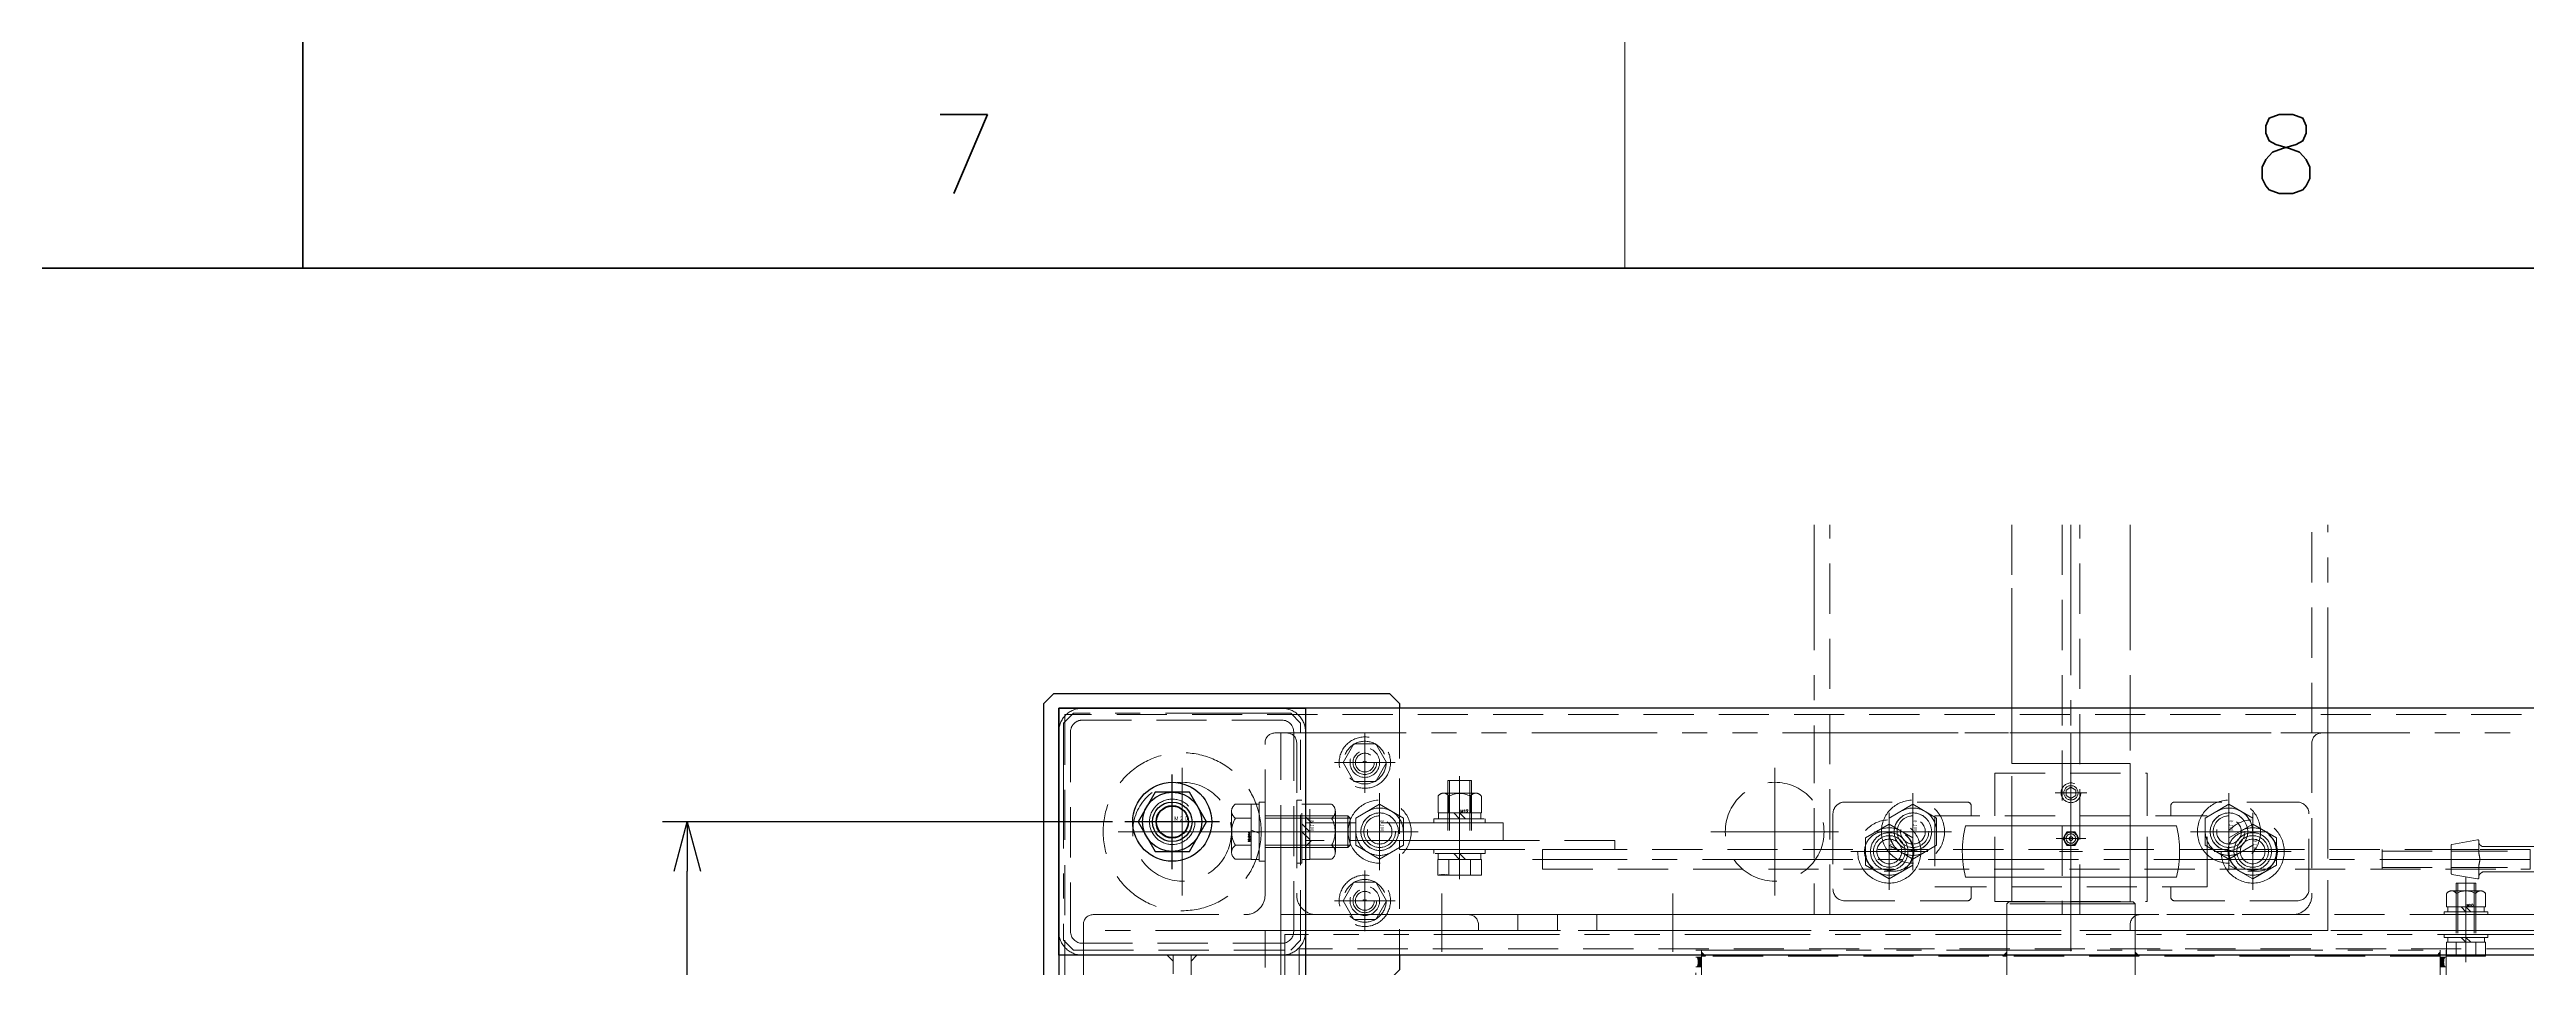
# Model space of a CAD drawing. Header units: millimetres. Extents: x -8731 to 85711, y -14522 to 31379.
# Drawn here: x 54543 to 55797, y 5728 to 6193 of the extents above; entities that cross this region are included whole.
import ezdxf
from ezdxf import colors
from ezdxf.entities.mleader import LeaderData, LeaderLine
from ezdxf.enums import TextEntityAlignment as Align
from ezdxf.math import Vec2, Vec3
from ezdxf.xclip import XClip

# ---------------------------------------------------------------- set-up
doc = ezdxf.new("R2010")
doc.units = ezdxf.units.MM
doc.header["$LTSCALE"] = 4
doc.header["$XCLIPFRAME"] = 0
doc.header["$PDMODE"] = 99
doc.header["$PDSIZE"] = 1
for name, pattern in [('CENTER2', [28.575, 19.05, -3.175, 3.175, -3.175]), ('HIDDEN', [9.525, 6.35, -3.175]), ('PHANTOM2', [31.75, 15.875, -3.175, 3.175, -3.175, 3.175, -3.175])]:
    doc.linetypes.add(name, pattern=pattern)
for name, color, linetype, lineweight in [('04_HIDDEN', 2, 'HIDDEN', 13), ('05_CENTER', 4, 'CENTER2', 13), ('06_PHANTOM', 2, 'PHANTOM2', 13), ('08_DIM', 3, 'Continuous', 13), ('90_FRAME', 5, 'Continuous', 35)]:
    doc.layers.add(name, color=color, linetype=linetype, lineweight=lineweight)
doc.layers.add('10_DRAFT', color=8, linetype='Continuous', lineweight=0, plot=False)
doc.styles.add('KANJI0', font='txt.shx', dxfattribs={"width": 0.9, "height": 30, "bigfont": 'bigfont'})
doc.styles.add('KSS_TXT', font='txt.shx', dxfattribs={"bigfont": 'extfont2.shx'})
doc.styles.add('KSS_TXT_L', font='txt.shx', dxfattribs={"height": 9, "bigfont": 'extfont2.shx'})
doc.styles.get("Standard").update_dxf_attribs({"font": 'txt.shx', "bigfont": 'extfont2.shx'})
doc.dimstyles.new('KSS_DIM', dxfattribs={"dimscale": 3, "dimtxt": 3, "dimasz": 2.5, "dimexe": 1.25, "dimexo": 0.625, "dimtad": 1, "dimdsep": 46, "dimtxsty": 'KSS_TXT', "dimblk": 'OPEN30', "dimcen": 0, "dimazin": 2, "dimtfac": 0.75, "dimtmove": 0, "dimatfit": 3, "dimldrblk": 'OPEN30', "dimfxl": 1, "dimtolj": 1, "dimarcsym": 0})

# ---------------------------------------------------------------- blocks, each defined once
blk = doc.blocks.new('A$C53D772FE_1_1_1')
at = {"color": 0}
for p, q in [((1030, 1000), (0, 1000)), ((0, 1000), (0, -1000)), ((1030, 998), (2, 998)), ((2, 998), (2, -998))]:
    blk.add_line(p, q, dxfattribs=at)
at = {"layer": '05_CENTER'}
blk.add_line((600, 1007.7), (600, 990.4), dxfattribs=at)
blk = doc.blocks.new('A$C7E374867_2_1')
at = {"color": 0, "linetype": 'CENTER2'}
blk.add_line((0, -29), (0, 14), dxfattribs=at)
at = {"color": 0}
for p, q in [((-11, 1.5), (11, 1.5)), ((-11, 1.5), (-11, 0)), ((-11, 0), (11, 0)), ((-9.8, 11), (9.8, 11)), ((-9.8, 4), (-9.8, 11)), ((9.8, 4), (-9.8, 4)), ((-9.3, 4), (-9.3, 1.5)), ((-4.9, 4), (-4.9, 11)), ((0, 1.5), (-2.5, 4)), ((0, 4), (2.5, 1.5)), ((4.9, 4), (4.9, 11)), ((9.2, 1.5), (9.2, 4)), ((9.8, 4), (9.8, 11)), ((11, 0), (11, 1.5))]:
    blk.add_line(p, q, dxfattribs=at)
at = {"color": 0, "linetype": 'HIDDEN'}
for p, q in [((-5, -26), (-5, 0)), ((-4.2, -26), (-4.2, 0)), ((4.2, -26), (4.2, 0)), ((5, -26), (5, 0)), ((-5, -26), (5, -26))]:
    blk.add_line(p, q, dxfattribs=at)
at = {"layer": '10_DRAFT', "style": 'KSS_TXT_L'}
blk.add_text('BT-M10x30L,SW,PW', height=0.3, dxfattribs=at).set_placement((5.1, 10.7))
blk = doc.blocks.new('M10Nza_1_1_1')
at = {"color": 0}
for p, q in [((-9.8, 4), (-9.8, 10.7)), ((-9.8, 4), (9.8, 4)), ((-9.2, 1.5), (-9.2, 4)), ((-7.3, 12), (7.4, 12)), ((-4.9, 4), (-4.9, 10.7)), ((0, 1.5), (-2.5, 4)), ((0, 4), (2.5, 1.5)), ((4.9, 10.7), (4.9, 4)), ((9.2, 4), (9.2, 1.5)), ((9.8, 10.7), (9.8, 4))]:
    blk.add_line(p, q, dxfattribs=at)
at = {"color": 0, "linetype": 'CENTER2'}
blk.add_line((0, 12), (0, 0), dxfattribs=at)
at = {"color": 0}
blk.add_lwpolyline([(-11, 1.5), (11, 1.5), (11, 0), (-11, 0)], close=True, dxfattribs=at)
for centre, radius, start, end in [((-7.3, 9.1), 2.94, 33.626, 146.374), ((0, 2.2), 9.8, 60, 120), ((7.4, 9.1), 2.94, 33.626, 146.374)]:
    blk.add_arc(centre, radius, start, end, dxfattribs=at)
at = {"layer": '10_DRAFT', "style": 'KSS_TXT'}
blk.add_text('M10', height=1.25, dxfattribs=at).set_placement((0.3, 4.1))
blk = doc.blocks.new('A$C020300C3_1')
at = {"rotation": 180}
blk.add_blockref('A$C7E374867_2_1', (-650, 998), dxfattribs=at)
blk.add_blockref('A$C53D772FE_1_1_1', (-1250, 0))
at = {"layer": '04_HIDDEN'}
blk.add_blockref('M10Nza_1_1_1', (-650, 1008), dxfattribs=at)
blk = doc.blocks.new('_Open30')
at = {"color": 0, "linetype": 'ByBlock', "lineweight": -2}
for p, q in [((-1, 0.268), (0, 0)), ((0, 0), (-1, -0.268)), ((0, 0), (-1, 0))]:
    blk.add_line(p, q, dxfattribs=at)
blk = doc.blocks.new('*D1108')
at = {"layer": '08_DIM', "color": 0, "lineweight": -2, "transparency": 16777216}
for p, q in [((55081.3, 5802.2), (54853.5, 5802.2)), ((54866, 3717.2), (54866, 5777.2)), ((55081.3, 3692.2), (54853.5, 3692.2))]:
    blk.add_line(p, q, dxfattribs=at)
at = {"layer": 'Defpoints', "color": 0, "transparency": 16777216}
for p in [(54866, 5802.2), (55087.6, 5802.2), (55087.6, 3692.2)]:
    blk.add_point(p, dxfattribs=at)
at = {"layer": '08_DIM', "color": 0, "lineweight": -2, "transparency": 16777216, "xscale": 25, "yscale": 25, "zscale": 25}
for p, rotation in [((54866, 5802.2), 90), ((54866, 3692.2), 270)]:
    blk.add_blockref('_Open30', p, dxfattribs=dict(at, rotation=rotation))
at = {"layer": '08_DIM', "color": 0, "transparency": 16777216, "insert": (54844.8, 4747.2), "char_height": 30, "attachment_point": 5, "rotation": 90, "style": 'KSS_TXT'}
blk.add_mtext('\\A1;2110', dxfattribs=at)
blk = doc.blocks.new('20b_1_1_1')
at = {"color": 0}
for p, q in [((-8.7, 15), (-17.3, 0)), ((8.7, 15), (-8.7, 15)), ((17.3, 0), (8.7, 15)), ((-17.3, 0), (-8.7, -15)), ((8.7, -15), (17.3, 0)), ((-8.7, -15), (8.7, -15))]:
    blk.add_line(p, q, dxfattribs=at)
at = {"color": 0, "linetype": 'CENTER2'}
for p, q in [((0, -24), (0, 24)), ((24, 0), (-24, 0))]:
    blk.add_line(p, q, dxfattribs=at)
at = {"color": 0}
for radius in [20, 15, 10, 8.2]:
    blk.add_circle((0, 0), radius, dxfattribs=at)
at = {"layer": '10_DRAFT', "style": 'KANJI0', "width": 0.82}
blk.add_text('Ｍ２０', height=2.14, dxfattribs=at).set_placement((0.9, 0.3))
blk = doc.blocks.new('A$C15646C67_1_1_1')
at = {"color": 0}
for p, q in [((-11, 13), (11, 13)), ((-11, 5), (-11, 13)), ((-5.5, 5), (-5.5, 13)), ((5.5, 5), (5.5, 13)), ((11, 5), (11, 13)), ((-13, 2), (13, 2)), ((-13, 2), (-13, 0)), ((-13, 0), (13, 0)), ((-11, 5), (11, 5)), ((-10.8, 5), (-10.8, 2)), ((0, 2), (-3, 5)), ((0, 5), (3, 2)), ((10.8, 2), (10.8, 5)), ((13, 0), (13, 2))]:
    blk.add_line(p, q, dxfattribs=at)
at = {"color": 0, "linetype": 'CENTER2'}
blk.add_line((0, -37.1), (0, 15.1), dxfattribs=at)
at = {"color": 0, "linetype": 'HIDDEN'}
for p, q in [((-6, -35), (-6, 0)), ((-5.1, -35), (-5.1, 0)), ((5.1, -35), (5.1, 0)), ((6, -35), (6, 0)), ((-6, -35), (6, -35))]:
    blk.add_line(p, q, dxfattribs=at)
at = {"layer": '10_DRAFT', "style": 'KSS_TXT_L'}
blk.add_text('BT-M12x40L,SW,PW', height=0.3, dxfattribs=at).set_placement((6.3, 12.7))
blk = doc.blocks.new('M12Nza_2_1')
at = {"color": 0}
for p, q in [((-10.9, 5), (-10.9, 13.5)), ((-8.2, 15), (8.2, 15)), ((-5.5, 5), (-5.5, 13.5)), ((5.5, 5), (5.5, 13.5)), ((11, 13.5), (11, 5)), ((11, 5), (-10.9, 5)), ((-10.7, 2), (-10.7, 5)), ((0, 2), (-3, 5)), ((0, 5), (3, 2)), ((10.7, 5), (10.7, 2))]:
    blk.add_line(p, q, dxfattribs=at)
at = {"color": 0, "linetype": 'CENTER2'}
blk.add_line((0, 0), (0, 15), dxfattribs=at)
at = {"color": 0}
blk.add_lwpolyline([(-13, 2), (13, 2), (13, 0), (-13, 0)], close=True, dxfattribs=at)
for centre, radius, start, end in [((-8.2, 11.7), 3.29, 33.626, 146.374), ((0, 4), 10.9, 60, 120), ((8.2, 11.7), 3.29, 33.626, 146.374)]:
    blk.add_arc(centre, radius, start, end, dxfattribs=at)
at = {"layer": '10_DRAFT', "style": 'KSS_TXT'}
blk.add_text('M12', height=1.5, dxfattribs=at).set_placement((0.3, 5.1))
blk = doc.blocks.new('A$C5BCC0C8C_1')
at = {"layer": '04_HIDDEN'}
for name, p, rotation in [('A$C15646C67_1_1_1', (0, 0), 270), ('M12Nza_2_1', (-13.5, 0), 90)]:
    blk.add_blockref(name, p, dxfattribs=dict(at, rotation=rotation))
blk = doc.blocks.new('A$C285C78E6_1_1_1')
at = {"color": 0, "linetype": 'CENTER2'}
for p, q in [((0, -15.3), (0, 15.3)), ((-15.3, 0), (15.3, 0))]:
    blk.add_line(p, q, dxfattribs=at)
at = {"color": 0}
for p, q in [((-11, 0), (-5.5, 9.5)), ((-5.5, -9.5), (-11, 0)), ((-5.5, 9.5), (5.5, 9.5)), ((5.5, 9.5), (11, 0)), ((11, 0), (5.5, -9.5)), ((5.5, -9.5), (-5.5, -9.5))]:
    blk.add_line(p, q, dxfattribs=at)
for radius in [13, 10.8]:
    blk.add_circle((0, 0), radius, dxfattribs=at)
at = {"layer": '10_DRAFT', "style": 'KSS_TXT_L'}
blk.add_text('BT-M12', height=0.3, dxfattribs=at).set_placement((-0.7, -0.5))
blk = doc.blocks.new('A$C67C4F6EB_1')
at = {"color": 0}
for p, q in [((-62.5, 50.5), (-62.5, -50.5)), ((-56.5, 50.5), (-56.5, -50.5)), ((50.5, 62.5), (-50.5, 62.5)), ((50.5, 56.5), (-50.5, 56.5)), ((56.5, -50.5), (56.5, 50.5)), ((62.5, -50.5), (62.5, 50.5)), ((-50.5, -56.5), (50.5, -56.5)), ((-50.5, -62.5), (50.5, -62.5))]:
    blk.add_line(p, q, dxfattribs=at)
for centre, radius, start, end in [((-50.5, 50.5), 12, 90, 180), ((-50.5, 50.5), 6, 90, 180), ((50.5, 50.5), 12, 0, 90), ((50.5, 50.5), 6, 0, 90), ((-50.5, -50.5), 12, 180, 270), ((-50.5, -50.5), 6, 180, 270), ((50.5, -50.5), 12, 270, 0), ((50.5, -50.5), 6, 270, 0)]:
    blk.add_arc(centre, radius, start, end, dxfattribs=at)
at = {"layer": '10_DRAFT'}
for p, q in [((5.7, 0), (-5.7, 0)), ((0, -5.7), (0, 5.7))]:
    blk.add_line(p, q, dxfattribs=at)
blk = doc.blocks.new('A$C4D2C4621_1')
at = {"color": 0}
for points in [[(-4.5, 110), (-4.5, 162.5), (4.5, 162.5), (4.5, 110)], [(110, 4.5), (162.5, 4.5), (162.5, -4.5), (110, -4.5)]]:
    blk.add_lwpolyline(points, dxfattribs=at)
blk.add_lwpolyline([(-65, 110), (70, 110), (110, 70), (110, -65), (105, -70), (-65, -70), (-70, -65), (-70, 105)], close=True, dxfattribs=at)
at = {"color": 3}
for points in [[(-4.5, 62.5), (-4.5, 65.5), (-4.5, 65.5), (-7.5, 62.5)], [(4.5, 62.5), (4.5, 65.5), (4.5, 65.5), (7.5, 62.5)], [(62.5, 4.5), (65.5, 4.5), (65.5, 4.5), (62.5, 7.5)], [(62.5, -4.5), (65.5, -4.5), (65.5, -4.5), (62.5, -7.5)]]:
    blk.add_lwpolyline(points, close=True, dxfattribs=at)
at = {"color": 0}
for centre in [(-35, 92.5), (35, 92.5), (92.5, 35), (92.5, -35)]:
    blk.add_circle(centre, 7.5, dxfattribs=at)
at = {"layer": '04_HIDDEN'}
for points in [[(-4.5, 62.5), (-4.5, 110)], [(4.5, 110), (4.5, 62.5), (-4.5, 62.5)], [(62.5, 4.5), (110, 4.5)], [(110, -4.5), (62.5, -4.5), (62.5, 4.5)]]:
    blk.add_lwpolyline(points, dxfattribs=at)
blk.add_circle((0, 0), 40, dxfattribs=at)
at = {"layer": '05_CENTER'}
for p, q in [((12.2, 140.5), (-12.3, 140.5)), ((-35, 104.8), (-35, 80.2)), ((35, 104.8), (35, 80.2)), ((-22.7, 92.5), (-47.3, 92.5)), ((47.3, 92.5), (22.7, 92.5)), ((92.5, 22.7), (92.5, 47.3)), ((104.8, 35), (80.2, 35)), ((140.5, -12.2), (140.5, 12.3)), ((92.5, -47.3), (92.5, -22.7)), ((104.8, -35), (80.2, -35))]:
    blk.add_line(p, q, dxfattribs=at)
at = {"layer": '04_HIDDEN'}
blk.add_blockref('A$C67C4F6EB_1', (0, 0), dxfattribs=at)
blk = doc.blocks.new('M12Tz_1_1_1')
at = {"color": 0}
for radius in [6, 4.75]:
    blk.add_circle((0, 0), radius, dxfattribs=at)
at = {"layer": '05_CENTER'}
for p, q in [((10.3, 0), (-10.3, 0)), ((0, -10.3), (0, 10.3))]:
    blk.add_line(p, q, dxfattribs=at)
blk = doc.blocks.new('M20Tz_1_1_1')
at = {"color": 0}
for radius in [10, 8]:
    blk.add_circle((0, 0), radius, dxfattribs=at)
at = {"layer": '05_CENTER'}
for p, q in [((0, -16.7), (0, 16.7)), ((16.7, 0), (-16.7, 0))]:
    blk.add_line(p, q, dxfattribs=at)
blk = doc.blocks.new('A$C5A047AA4_1')
at = {"color": 0}
for p, q in [((-65, 2170), (-60, 2175)), ((-65, 2000), (-65, 2170)), ((-60, 2175), (110, 2175)), ((110, 2175), (115, 2170)), ((115, 2170), (115, 2167.5)), ((115, 2042.5), (115, 2035))]:
    blk.add_line(p, q, dxfattribs=at)
for points in [[(-57.5, -57.5), (2667.5, -57.5), (2667.5, 2167.5), (-57.5, 2167.5)], [(-57.5, 2167.5), (67.5, 2167.5), (67.5, 2042.5), (-57.5, 2042.5)]]:
    blk.add_lwpolyline(points, close=True, dxfattribs=at)
blk.add_lwpolyline([(808.2, 2042.5), (67.5, 2042.5), (67.5, 67.5), (808.2, 67.5)], dxfattribs=at)
at = {"layer": '04_HIDDEN'}
blk.add_line((115, 2167.5), (115, 2042.5), dxfattribs=at)
blk.add_lwpolyline([(-54.3, -54.3), (2664.3, -54.3), (2664.3, 2164.3), (-54.3, 2164.3)], close=True, dxfattribs=at)
blk.add_lwpolyline([(805, 2045.7), (64.3, 2045.7), (64.3, 64.3), (805, 64.3)], dxfattribs=at)
for centre in [(5, 2105), (305, 2105)]:
    blk.add_circle(centre, 25, dxfattribs=at)
at = {"layer": '05_CENTER'}
for p, q in [((5, 2137.3), (5, 2072.7)), ((305, 2072.7), (305, 2137.3)), ((37.3, 2105), (-27.3, 2105)), ((337.3, 2105), (272.7, 2105))]:
    blk.add_line(p, q, dxfattribs=at)
blk.add_blockref('M20Tz_1_1_1', (0, 2110))
at = {"layer": '04_HIDDEN'}
for p in [(97.5, 2140), (97.5, 2070)]:
    blk.add_blockref('M12Tz_1_1_1', p, dxfattribs=at)
blk = doc.blocks.new('A$C448B04A9_1_1_1')
at = {"color": 0}
for p, q in [((3, 100), (0, 100)), ((0, 0), (0, 100)), ((8, 18), (8, 95)), ((0, 0), (100, 0)), ((95, 8), (18, 8)), ((100, 3), (100, 0))]:
    blk.add_line(p, q, dxfattribs=at)
for centre, radius, start, end in [((3, 95), 5, 0, 90), ((18, 18), 10, 180, 270), ((95, 3), 5, 0, 90)]:
    blk.add_arc(centre, radius, start, end, dxfattribs=at)
blk = doc.blocks.new('A$C05F74AA8')
at = {"color": 0}
for points in [[(65, 2155), (65, 2160), (60, 2165), (-50, 2165), (-55, 2160), (-55, 2050), (-50, 2045)], [(-50, 2045), (-45, 2045)], [(55, 2048), (55, 2055), (-45, 2055), (-45, 55), (55, 55), (55, 62)], [(55, 62), (55, 2048)]]:
    blk.add_lwpolyline(points, dxfattribs=at)
blk.add_lwpolyline([(55, 2155), (2555, 2155), (2555, 2055), (55, 2055)], close=True, dxfattribs=at)
blk.add_circle((0, 2110), 11.5, dxfattribs=at)
at = {"layer": '04_HIDDEN'}
for p, q in [((55, 2063), (2555, 2063)), ((47, 55), (47, 2055))]:
    blk.add_line(p, q, dxfattribs=at)
blk.add_lwpolyline([(-45, 2045), (60, 2045), (65, 2050), (65, 2155)], dxfattribs=at)
at = {"layer": '05_CENTER'}
for p, q in [((0, 2128.9), (0, 2091.1)), ((18.9, 2110), (-18.9, 2110)), ((655, 2046.1), (655, 2072.1))]:
    blk.add_line(p, q, dxfattribs=at)
at = {"layer": '10_DRAFT'}
for p, q in [((105, 2121.3), (105, 2088.7)), ((375, 2121.3), (375, 2088.7)), ((535, 2121.3), (535, 2088.7)), ((121.3, 2105), (88.7, 2105)), ((391.3, 2105), (358.7, 2105)), ((551.3, 2105), (518.7, 2105))]:
    blk.add_line(p, q, dxfattribs=at)
for centre in [(105, 2105), (375, 2105), (535, 2105)]:
    blk.add_circle(centre, 9.5, dxfattribs=at)
at = {"color": 0, "xscale": -1}
blk.add_blockref('A$C448B04A9_1_1_1', (55, 2055), dxfattribs=at)
blk = doc.blocks.new('16b_1_1_1')
at = {"color": 0, "linetype": 'CENTER2'}
for p, q in [((0, 19.5), (0, -19.5)), ((-19.5, 0), (19.5, 0))]:
    blk.add_line(p, q, dxfattribs=at)
at = {"color": 0}
for p, q in [((-6.9, 12), (-13.9, 0)), ((-13.9, 0), (-6.9, -12)), ((6.9, 12), (-6.9, 12)), ((13.9, 0), (6.9, 12)), ((6.9, -12), (13.9, 0)), ((-6.9, -12), (6.9, -12))]:
    blk.add_line(p, q, dxfattribs=at)
for radius in [16, 12, 8, 6.25]:
    blk.add_circle((0, 0), radius, dxfattribs=at)
at = {"layer": '10_DRAFT', "style": 'KANJI0', "width": 0.82}
blk.add_text('Ｍ１６', height=1.71, dxfattribs=at).set_placement((0.4, 0.2))
blk = doc.blocks.new('A$C46B767A8_1_1_1')
at = {"color": 0}
for p, q in [((-13.9, 15.1), (-13.9, 7)), ((-10.4, 17), (10.4, 17)), ((-6.9, 7), (-6.9, 15.1)), ((6.9, 15.1), (6.9, 7)), ((13.9, 7), (13.9, 15.1)), ((-15, 0), (-15, 3)), ((-15, 3), (15, 3)), ((-15, 0), (15, 0)), ((-14, 3), (-14, 7)), ((-14, 7), (14, 7)), ((-8, 0), (-8, -41.9)), ((-6.9, 0), (-6.9, -43)), ((0.7, 3), (-0.7, 7)), ((6.9, 0), (6.9, -43)), ((8, 0), (8, -41.9)), ((14, 7), (14, 3)), ((15, 3), (15, 0)), ((8, -41.9), (-8, -41.9)), ((-8, -41.9), (-6.9, -43)), ((6.9, -43), (-6.9, -43)), ((8, -41.9), (6.9, -43))]:
    blk.add_line(p, q, dxfattribs=at)
at = {"color": 0, "linetype": 'CENTER2'}
blk.add_line((0, 20.9), (0, -46), dxfattribs=at)
at = {"color": 0}
for centre, radius, start, end in [((-10.4, 12.8), 4.16, 33.626, 146.374), ((0, 3.1), 13.8, 60, 120), ((10.4, 12.8), 4.16, 33.626, 146.374)]:
    blk.add_arc(centre, radius, start, end, dxfattribs=at)
at = {"layer": '10_DRAFT', "style": 'KANJI0', "width": 0.82}
blk.add_text('M16x50', height=1, dxfattribs=at).set_placement((0.4, 7.5))
blk = doc.blocks.new('M16Nza_1_1_1')
at = {"color": 0}
for p, q in [((-13.9, 17.7), (-13.9, 6.6)), ((-10.4, 19.6), (10.4, 19.6)), ((-6.9, 6.6), (-6.9, 17.7)), ((6.9, 17.7), (6.9, 6.6)), ((13.9, 6.6), (13.9, 17.7)), ((-14, 2.6), (-14, 6.6)), ((-14, 6.6), (14, 6.6)), ((-4, 6.6), (0, 2.6)), ((0, 6.6), (4, 2.6)), ((14, 6.6), (14, 2.6))]:
    blk.add_line(p, q, dxfattribs=at)
at = {"color": 0, "linetype": 'CENTER2'}
blk.add_line((0, 0), (0, 19.6), dxfattribs=at)
at = {"color": 0}
blk.add_lwpolyline([(-16, 2.6), (16, 2.6), (16, 0), (-16, 0)], close=True, dxfattribs=at)
for centre, radius, start, end in [((-10.4, 15.4), 4.16, 33.626, 146.374), ((0, 5.7), 13.8, 60, 120), ((10.4, 15.4), 4.16, 33.626, 146.374)]:
    blk.add_arc(centre, radius, start, end, dxfattribs=at)
at = {"layer": '10_DRAFT', "style": 'KANJI0', "width": 0.82}
blk.add_text('Ｍ１６', height=1.71, dxfattribs=at).set_placement((0.4, 6.8))
blk = doc.blocks.new('A$C71221DBE_1_1_1')
at = {"color": 0}
for points in [[(60, 104.5), (60, 222), (-40, 222), (-40, 122)], [(-40, 62.1), (-40, -308), (60, -308), (60, 39.5)]]:
    blk.add_lwpolyline(points, dxfattribs=at)
blk.add_lwpolyline([(60, 122), (60, 222), (400, 222), (400, -38), (60, -38), (60, 62)])
for centre, radius in [((0, 184), 9.5), ((350, 135.5), 6), ((350, 48.5), 6), ((0, 0), 9.5)]:
    blk.add_circle(centre, radius, dxfattribs=at)
at = {"layer": '04_HIDDEN'}
for p, q in [((60, 214), (392, 214)), ((392, -30), (392, 214)), ((-32, -213), (-32, 127)), ((-40, 121.9), (-40, 62.1)), ((60, 124.5), (60, 59.5)), ((-32, -30), (392, -30)), ((60, -38), (-32, -38)), ((-40, -148), (-32, -148)), ((-40, -188), (-32, -188))]:
    blk.add_line(p, q, dxfattribs=at)
for points in [[(300, 122), (60, 122)], [(300, 62), (300, 122)], [(300, 62), (60, 62)]]:
    blk.add_lwpolyline(points, dxfattribs=at)
blk.add_lwpolyline([(-32, 87.5), (-32, 96.5), (392, 96.5), (392, 87.5)], close=True, dxfattribs=at)
for centre in [(10, 172), (10, 12), (10, -258)]:
    blk.add_circle(centre, 9.5, dxfattribs=at)
at = {"layer": '05_CENTER'}
for p, q in [((0, 169.2), (0, 198.8)), ((10, 155), (10, 189)), ((14.8, 184), (-14.8, 184)), ((27, 172), (-7, 172)), ((350, 124.1), (350, 146.9)), ((361.4, 135.5), (338.6, 135.5)), ((350, 59.9), (350, 37.1)), ((361.4, 48.5), (338.6, 48.5)), ((10, 29), (10, -5)), ((0, -14.8), (0, 14.8)), ((14.8, 0), (-14.8, 0)), ((27, 12), (-7, 12)), ((-50.9, -109.5), (-21.3, -109.5)), ((-50.9, -226.5), (-21.3, -226.5)), ((10, -241), (10, -275)), ((27, -258), (-7, -258)), ((10, -319), (10, -289.3))]:
    blk.add_line(p, q, dxfattribs=at)
at = {"layer": '10_DRAFT'}
for p, q in [((-40, 92), (60, 92)), ((-40, -168), (-32, -168))]:
    blk.add_line(p, q, dxfattribs=at)
at = {"layer": '04_HIDDEN', "xscale": -1, "rotation": 180}
blk.add_blockref('A$C448B04A9_1_1_1', (-40, 222), dxfattribs=at)
at = {"layer": '04_HIDDEN'}
blk.add_blockref('A$C448B04A9_1_1_1', (-40, -308), dxfattribs=at)
blk = doc.blocks.new('MUCP212c_1_1_1')
at = {"color": 0}
for p, q in [((-53.5, 25.4), (-130.5, 25.4)), ((-130.5, 25.4), (-130.5, 18)), ((-53.5, 25.4), (-53.5, 18)), ((-212.5, 19), (-212.5, -19)), ((-144.5, 25), (-206.5, 25)), ((-161, 18), (-161, -18)), ((-161, 18), (-160.2, 18)), ((-23.8, 18), (-160.2, 18)), ((-142.5, 18), (-142.5, 23)), ((-41.5, 23), (-41.5, 18)), ((22.5, 25), (-39.5, 25)), ((-23.8, 18), (-23, 18)), ((-23, -18), (-23, 18)), ((28.5, -19), (28.5, 19)), ((-186.5, 10), (-181.5, 10)), ((-2.5, 10), (2.5, 10)), ((-181.5, -10), (-186.5, -10)), ((2.5, -10), (-2.5, -10)), ((-206.5, -25), (-144.5, -25)), ((-160.2, -18), (-161, -18)), ((-160.2, -18), (-23.8, -18)), ((-142.5, -23), (-142.5, -18)), ((-130.5, -18), (-130.5, -39.7)), ((-53.5, -18), (-53.5, -39.7)), ((-41.5, -18), (-41.5, -23)), ((-39.5, -25), (22.5, -25)), ((-23, -18), (-23.8, -18)), ((-94.5, -28.3), (-92, -26.8)), ((-94.5, -31.1), (-94.5, -28.3)), ((-92, -32.6), (-94.5, -31.1)), ((-92, -26.8), (-89.5, -28.3)), ((-89.5, -31.1), (-92, -32.6)), ((-89.5, -28.3), (-89.5, -31.1)), ((-53.5, -39.7), (-130.5, -39.7))]:
    blk.add_line(p, q, dxfattribs=at)
for centre, radius in [((-92, -6.5), 3.3), ((-92, -6.5), 2.4), ((-92, -6.5), 0.929), ((-92, -29.7), 5), ((-92, -29.7), 3.61)]:
    blk.add_circle(centre, radius, dxfattribs=at)
for centre, radius, start, end in [((-206.5, 19), 6, 90, 180), ((-144.5, 23), 2, 0, 90), ((-39.5, 23), 2, 90, 180), ((22.5, 19), 6, 0, 90), ((-186.5, 0), 10, 90, 270), ((-181.5, 0), 10, 270, 90), ((-2.5, 0), 10, 90, 270), ((2.5, 0), 10, 270, 90), ((-92, -6.5), 3.5, 150, 210), ((-92, -6.5), 3.5, 90, 150), ((-92, -6.5), 3.5, 210, 270), ((-92, -6.5), 3.5, 30, 90), ((-92, -6.5), 3.5, 270, 330), ((-92, -6.5), 3.5, 330, 30), ((-206.5, -19), 6, 180, 270), ((-144.5, -23), 2, 270, 0), ((-39.5, -23), 2, 180, 270), ((22.5, -19), 6, 270, 0)]:
    blk.add_arc(centre, radius, start, end, dxfattribs=at)
for points, weights in [([(-96, -6.5), (-95.5, -5.6), (-95, -4.7)], [1.06657306684, 1.07194812406, 1]), ([(-95, -8.2), (-95.5, -7.4), (-96, -6.5)], [1, 1.07194812406, 1.06657306684]), ([(-95, -4.7), (-94.6, -3.9), (-94, -3)], [1, 1.07194812406, 1.06657306684]), ([(-94, -10), (-94.6, -9.1), (-95, -8.2)], [1.06657306684, 1.07194812406, 1]), ([(-94, -3), (-92.9, -3), (-92, -3)], [1.06657306684, 1.07194812406, 1]), ([(-92, -10), (-92.9, -10), (-94, -10)], [1, 1.07194812406, 1.06657306684]), ([(-92, -3), (-91.1, -3), (-90, -3)], [1, 1.07194812406, 1.06657306684]), ([(-90, -10), (-91.1, -10), (-92, -10)], [1.06657306684, 1.07194812406, 1]), ([(-90, -3), (-89.4, -3.9), (-89, -4.7)], [1.06657306684, 1.07194812406, 1]), ([(-89, -8.2), (-89.4, -9.1), (-90, -10)], [1, 1.07194812406, 1.06657306684]), ([(-89, -4.7), (-88.5, -5.6), (-88, -6.5)], [1, 1.07194812406, 1.06657306684]), ([(-88, -6.5), (-88.5, -7.4), (-89, -8.2)], [1.06657306684, 1.07194812406, 1])]:
    blk.add_rational_spline(points, weights, degree=2, dxfattribs=at)
at = {"layer": '04_HIDDEN', "color": 0}
for p, q in [((-122, 25.4), (-122, -39.7)), ((-62, 25.4), (-62, -39.7)), ((-130.5, 18), (-130.5, -18)), ((-53.5, 18), (-53.5, -18))]:
    blk.add_line(p, q, dxfattribs=at)
at = {"layer": '05_CENTER', "color": 0}
for p, q in [((-184, 16.7), (-184, -16.7)), ((0, 16.7), (0, -16.7)), ((-164.5, 0), (-203.5, 0)), ((-19.5, 0), (19.5, 0)), ((-99.5, -6.5), (-84.5, -6.5)), ((-100, -29.7), (-84, -29.7))]:
    blk.add_line(p, q, dxfattribs=at)
at = {"layer": '10_DRAFT'}
for p, q in [((-92, 25.4), (-92, -39.7)), ((-145.4, 13), (-38.6, 13)), ((-145.4, -13), (-38.6, -13))]:
    blk.add_line(p, q, dxfattribs=at)
for start, end in [(166.328, 193.672), (346.328, 13.672)]:
    blk.add_arc((-92, 0), 55, start, end, dxfattribs=at)
blk = doc.blocks.new('A$C67F20274_1_1_1')
h = blk.add_hatch(color=3)
h.dxf.hatch_style = 1
h.paths.add_polyline_path([(0, -2), (0, 0), (-2, 0)])
at = {"color": 3}
blk.add_lwpolyline([(0, 0), (-2, 0), (-2, 0), (0, -2)], close=True, dxfattribs=at)
blk = doc.blocks.new('A$C715E4393_1_1_1')
h = blk.add_hatch(color=3)
h.dxf.hatch_style = 1
h.paths.add_polyline_path([(-981.5, 187), (-981.5, 189.2, -0.11176), (-984, 188.6), (-984, 187)])
h.paths.add_polyline_path([(-984, 187), (-984, 188.6, -0.111762), (-986.5, 189.2), (-986.5, 187)])
h = blk.add_hatch(color=3)
h.dxf.hatch_style = 1
h.paths.add_polyline_path([(-986.5, -187), (-986.5, -189.2, -0.11176), (-984, -188.6), (-984, -187)])
h.paths.add_polyline_path([(-984, -187), (-984, -188.6, -0.111762), (-981.5, -189.2), (-981.5, -187)])
at = {"color": 0}
for p, q in [((-1412.5, 29.9), (-1084.5, 29.9)), ((-1084.5, 30), (-1014.5, 30)), ((-1013.5, 32.5), (-1014.5, 31.5)), ((-1014.5, 31.5), (-1014.5, -31.5)), ((-990, 32.5), (-1013.5, 32.5)), ((-1013.5, 32.5), (-1013.5, -32.5)), ((-1084.5, -29.9), (-1412.5, -29.9)), ((-1014.5, -30), (-1084.5, -30)), ((-1013.5, -32.5), (-1014.5, -31.5)), ((-1013.5, -32.5), (-990, -32.5))]:
    blk.add_line(p, q, dxfattribs=at)
blk.add_line((-1084.5, 30), (-1084.5, -30))
blk.add_lwpolyline([(-990, 190), (990, 190), (990, -190), (-990, -190)], close=True, dxfattribs=at)
at = {"color": 3}
for centre, start, end in [((-984, 194.5), 244.4921, 295.5079), ((-984, -194.5), 64.4921, 115.5079)]:
    blk.add_arc(centre, 5.81, start, end, dxfattribs=at)
at = {"layer": '04_HIDDEN'}
for p, q in [((-986.5, 190), (-986.5, 187)), ((-981.5, 190), (-981.5, 187)), ((-990, 187), (990, 187)), ((-987, 187), (-987, -187)), ((-990, 32.5), (-331, 32.5)), ((-990, -32.5), (-331, -32.5)), ((-990, -187), (990, -187)), ((-986.5, -190), (-986.5, -187)), ((-981.5, -190), (-981.5, -187))]:
    blk.add_line(p, q, dxfattribs=at)
at = {"layer": '05_CENTER'}
blk.add_line((-1419.8, 0), (1090.8, 0), dxfattribs=at)
at = {"layer": '10_DRAFT'}
blk.add_line((-1040, 5.8), (-1040, -5.8), dxfattribs=at)
for p in [(-987, 187), (-987, -32.5)]:
    blk.add_blockref('A$C67F20274_1_1_1', p)
at = {"xscale": -1, "rotation": 180}
for p in [(-987, 32.5), (-987, -187)]:
    blk.add_blockref('A$C67F20274_1_1_1', p, dxfattribs=at)
blk = doc.blocks.new('A$C3A520BF7_1_1')
at = {"xscale": -1}
blk.add_blockref('A$C715E4393_1_1_1', (0, 0), dxfattribs=at)
for name, p in [('A$C71221DBE_1_1_1', (1040, -92)), ('16b_1_1_1', (1040, 92)), ('16b_1_1_1', (1040, -92))]:
    blk.add_blockref(name, p)
at = {"rotation": 180}
blk.add_blockref('A$C46B767A8_1_1_1', (1050, -408), dxfattribs=at)
at = {"layer": '04_HIDDEN', "color": 4, "xscale": -1, "rotation": 90}
blk.add_blockref('MUCP212c_1_1_1', (1040, -92), dxfattribs=at)
at = {"layer": '04_HIDDEN'}
for name, p in [('16b_1_1_1', (1050, 80)), ('16b_1_1_1', (1050, -80)), ('16b_1_1_1', (1050, -350)), ('M16Nza_1_1_1', (1050, -392))]:
    blk.add_blockref(name, p, dxfattribs=at)
blk = doc.blocks.new('A$C32090A99_1')
at = {"color": 0}
for p, q in [((-35, 5), (-35, -5)), ((-35, 4.2), (40, 4.2)), ((-35, -4.2), (40, -4.2))]:
    blk.add_line(p, q, dxfattribs=at)
blk.add_lwpolyline([(-460, 5), (40, 5), (40, -5), (-460, -5)], close=True, dxfattribs=at)
blk.add_lwpolyline([(-532.5, -5), (-423.5, -5), (-423.5, -9.5), (-532.5, -9.5)], close=True)
at = {"layer": '05_CENTER', "color": 0}
for p, q in [((-502, -15.2), (-502, 0.6)), ((40, 0), (-465.1, 0))]:
    blk.add_line(p, q, dxfattribs=at)
at = {"layer": '10_DRAFT'}
blk.add_line((0, 5), (0, -5), dxfattribs=at)
blk = doc.blocks.new('M10b_1')
at = {"color": 0}
for p, q in [((0, -7.1), (0, 7.1)), ((0.4, 7.6), (13.4, 9.9)), ((14, 9.4), (14, 8.5)), ((14, 3.6), (14, 3.9)), ((15.9, 6.4), (17.1, 6.4)), ((22.9, 6.4), (17.1, 6.4)), ((22.9, 6.4), (127.1, 6.4)), ((127.1, 6.4), (132.9, 6.4)), ((132.9, 6.4), (134.1, 6.4)), ((136, 8.5), (136, 9.4)), ((136, 3.9), (136, 3.6)), ((149.6, 7.6), (136.6, 9.9)), ((150, 7.1), (150, -7.1)), ((0.4, -7.6), (13.4, -9.9)), ((14, -3.9), (14, -3.6)), ((14, -8.5), (14, -9.4)), ((15.9, -6.5), (17.1, -6.5)), ((17.1, -6.5), (22.9, -6.5)), ((17.1, -6.5), (22.9, -6.5)), ((22.9, -6.5), (127.1, -6.5)), ((132.9, -6.5), (127.1, -6.5)), ((132.9, -6.5), (134.1, -6.5)), ((136, -3.6), (136, -3.9)), ((136, -9.4), (136, -8.5)), ((149.6, -7.6), (136.6, -9.9))]:
    blk.add_line(p, q, dxfattribs=at)
for centre, start, end in [((0.5, 7.1), 100, 180), ((13.5, 9.4), 0, 100), ((136.5, 9.4), 80, 180), ((149.5, 7.1), 0, 80), ((0.5, -7.1), 180, 260), ((13.5, -9.4), 260, 0), ((136.5, -9.4), 180, 280), ((149.5, -7.1), 280, 0)]:
    blk.add_arc(centre, 0.5, start, end, dxfattribs=at)
for points, knots in [([(14, 8.5), (14, 8.4), (14, 8.3), (14.1, 8.1), (14.1, 8), (14.2, 7.8), (14.3, 7.7), (14.5, 7.4), (14.7, 7.3), (15, 7), (15.1, 6.9), (15.3, 6.8)], [0, 0, 0, 0, 0.0862506, 0.0862506, 0.1725013, 0.1725013, 0.2587519, 0.2587519, 0.3450026, 0.3450026, 0.4312532, 0.4312532, 0.4312532, 0.4312532]), ([(14, 3.9), (14, 5), (14, 6), (14, 7.5), (14, 8), (14, 8.5)], [0, 0, 0, 0, 0.3037056, 0.3037056, 0.5032238, 0.5032238, 0.5032238, 0.5032238]), ([(14, -3.6), (14, -3.6), (14, -3.5), (14, -3.3), (14, -3.1), (14.1, -2.6), (14.2, -2.1), (14.4, -1.1), (14.5, -0.5), (14.5, 0), (14.5, 0.5), (14.4, 1.1), (14.2, 2.1), (14.1, 2.6), (14, 3.1), (14, 3.3), (14, 3.5), (14, 3.6), (14, 3.6)], [4.4428625, 4.4428625, 4.4428625, 4.4428625, 4.4745429, 4.4745429, 4.5476961, 4.5476961, 4.7070575, 4.7070575, 4.8664189, 4.8664189, 4.8664189, 5.0257804, 5.0257804, 5.1851418, 5.1851418, 5.2582949, 5.2582949, 5.2899754, 5.2899754, 5.2899754, 5.2899754]), ([(15.3, 6.8), (15.4, 6.7), (15.5, 6.6), (15.7, 6.5), (15.8, 6.5), (15.9, 6.5), (16, 6.5), (16, 6.4)], [-0.5898009, -0.5898009, -0.5898009, -0.5898009, -0.5284975, -0.5284975, -0.4671942, -0.4671942, -0.4074146, -0.4074146, -0.4074146, -0.4074146]), ([(16, 6.4), (16, 6.5), (16, 6.5), (15.9, 6.5), (15.8, 6.5), (15.7, 6.5), (15.6, 6.6), (15.4, 6.7), (15.4, 6.7), (15.3, 6.8)], [-0.4016766, -0.4016766, -0.4016766, -0.4016766, -0.3777034, -0.3777034, -0.316343, -0.316343, -0.2549827, -0.2549827, -0.219037, -0.219037, -0.219037, -0.219037]), ([(134.7, 6.8), (134.6, 6.7), (134.5, 6.6), (134.3, 6.5), (134.2, 6.5), (134.1, 6.5), (134, 6.5), (134, 6.4)], [-0.5898009, -0.5898009, -0.5898009, -0.5898009, -0.5284975, -0.5284975, -0.4671942, -0.4671942, -0.4074146, -0.4074146, -0.4074146, -0.4074146]), ([(134.7, 6.8), (134.9, 6.9), (135, 7), (135.3, 7.3), (135.5, 7.4), (135.7, 7.7), (135.8, 7.8), (135.9, 8), (135.9, 8.1), (136, 8.3), (136, 8.4), (136, 8.5)], [0.2796978, 0.2796978, 0.2796978, 0.2796978, 0.3659485, 0.3659485, 0.4521991, 0.4521991, 0.5384497, 0.5384497, 0.6247004, 0.6247004, 0.710951, 0.710951, 0.710951, 0.710951]), ([(136, 3.6), (136, 3.6), (136, 3.5), (136, 3.3), (136, 3.1), (135.9, 2.6), (135.8, 2.1), (135.6, 1.1), (135.5, 0.5), (135.5, -0.5), (135.6, -1.1), (135.8, -2.1), (135.9, -2.6), (136, -3.1), (136, -3.3), (136, -3.5), (136, -3.6), (136, -3.6)], [2.009653, 2.009653, 2.009653, 2.009653, 2.0413335, 2.0413335, 2.1144866, 2.1144866, 2.273848, 2.273848, 2.4332095, 2.4332095, 2.5925709, 2.5925709, 2.7519323, 2.7519323, 2.8250855, 2.8250855, 2.8567659, 2.8567659, 2.8567659, 2.8567659]), ([(136, 8.5), (136, 7.9), (136, 7.3), (136, 5.8), (136, 4.9), (136, 3.9)], [0, 0, 0, 0, 0.231406, 0.231406, 0.5032282, 0.5032282, 0.5032282, 0.5032282]), ([(14, -8.5), (14, -7.9), (14, -7.3), (14, -5.8), (14, -4.9), (14, -3.9)], [0, 0, 0, 0, 0.231406, 0.231406, 0.5032282, 0.5032282, 0.5032282, 0.5032282]), ([(15.3, -6.8), (15.1, -6.9), (15, -7), (14.7, -7.3), (14.5, -7.4), (14.3, -7.7), (14.2, -7.8), (14.1, -8), (14.1, -8.1), (14, -8.3), (14, -8.4), (14, -8.5)], [0.2796978, 0.2796978, 0.2796978, 0.2796978, 0.3659485, 0.3659485, 0.4521991, 0.4521991, 0.5384497, 0.5384497, 0.6247004, 0.6247004, 0.710951, 0.710951, 0.710951, 0.710951]), ([(15.3, -6.8), (15.4, -6.7), (15.5, -6.6), (15.7, -6.5), (15.8, -6.5), (15.9, -6.5), (16, -6.5), (16, -6.5)], [-0.5898009, -0.5898009, -0.5898009, -0.5898009, -0.5284975, -0.5284975, -0.4671942, -0.4671942, -0.4074146, -0.4074146, -0.4074146, -0.4074146]), ([(134, -6.5), (134, -6.5), (134, -6.5), (134.1, -6.5), (134.2, -6.5), (134.3, -6.5), (134.4, -6.6), (134.6, -6.7), (134.6, -6.7), (134.7, -6.8)], [-0.4016766, -0.4016766, -0.4016766, -0.4016766, -0.3777034, -0.3777034, -0.316343, -0.316343, -0.2549827, -0.2549827, -0.219037, -0.219037, -0.219037, -0.219037]), ([(134.7, -6.8), (134.6, -6.7), (134.5, -6.6), (134.3, -6.5), (134.2, -6.5), (134.1, -6.5), (134, -6.5), (134, -6.5)], [-0.5898009, -0.5898009, -0.5898009, -0.5898009, -0.5284975, -0.5284975, -0.4671942, -0.4671942, -0.4074146, -0.4074146, -0.4074146, -0.4074146]), ([(136, -8.5), (136, -8.4), (136, -8.3), (135.9, -8.1), (135.9, -8), (135.8, -7.8), (135.7, -7.7), (135.5, -7.4), (135.3, -7.3), (135, -7), (134.9, -6.9), (134.7, -6.8)], [0, 0, 0, 0, 0.0862506, 0.0862506, 0.1725013, 0.1725013, 0.2587519, 0.2587519, 0.3450026, 0.3450026, 0.4312532, 0.4312532, 0.4312532, 0.4312532]), ([(136, -3.9), (136, -5), (136, -6), (136, -7.5), (136, -8), (136, -8.5)], [0, 0, 0, 0, 0.3037056, 0.3037056, 0.5032238, 0.5032238, 0.5032238, 0.5032238])]:
    blk.add_open_spline(points, degree=3, knots=knots, dxfattribs=at)
for points in [[(14, 8.5), (14, 8.5), (14, 8.5), (14, 8.5)], [(136, 8.5), (136, 8.5), (136, 8.5), (136, 8.5)], [(14, -8.5), (14, -8.5), (14, -8.5), (14, -8.5)], [(136, -8.5), (136, -8.5), (136, -8.5), (136, -8.5)]]:
    blk.add_open_spline(points, degree=3, dxfattribs=at)
at = {"layer": '04_HIDDEN', "color": 0}
for p, q in [((14, 5), (0, 5)), ((14, 4.2), (0, 4.2)), ((135.5, 4.2), (150, 4.2)), ((136, 5), (150, 5)), ((0, -4.2), (14, -4.2)), ((0, -5), (14, -5)), ((136, -4.2), (150, -4.2)), ((136, -5), (150, -5))]:
    blk.add_line(p, q, dxfattribs=at)
at = {"layer": '05_CENTER', "color": 0}
blk.add_line((150, 0), (0, 0), dxfattribs=at)
blk = doc.blocks.new('A$C1421197A_1')
at = {"color": 0}
for p, q in [((84, 5), (84, -5)), ((84, 4.2), (159, 4.2)), ((84, -4.2), (159, -4.2))]:
    blk.add_line(p, q, dxfattribs=at)
blk.add_lwpolyline([(-1606, 5), (159, 5), (159, -5), (-1606, -5)], close=True, dxfattribs=at)
blk.add_lwpolyline([(-1678.5, -5), (-1569.5, -5), (-1569.5, -9.5), (-1678.5, -9.5)], close=True)
at = {"layer": '05_CENTER', "color": 0}
for p, q in [((-1648, -15.2), (-1648, 0.6)), ((159, 0), (-1611.1, 0))]:
    blk.add_line(p, q, dxfattribs=at)
at = {"layer": '10_DRAFT'}
blk.add_line((117.3, 5), (117.3, -5), dxfattribs=at)
blk = doc.blocks.new('A$C5FD30C07_1')
for name in ['A$C32090A99_1', 'M10b_1']:
    blk.add_blockref(name, (502, 9.5))
at = {"xscale": -1}
blk.add_blockref('A$C1421197A_1', (769.3, 9.5), dxfattribs=at)
blk = doc.blocks.new('AM_BALLOON1')
at = {"transparency": 16777216}
blk.add_circle((0, 0), 5, dxfattribs=at)
blk.add_attdef('B_NUMBER', text='', height=3, dxfattribs=at).set_placement((0, 0), align=Align.MIDDLE_CENTER)
blk = doc.blocks.new('_OPEN')
at = {"color": 0, "linetype": 'ByBlock'}
for p, q in [((-1, 0.167), (0, 0)), ((0, 0), (-1, -0.167)), ((0, 0), (-1, 0))]:
    blk.add_line(p, q, dxfattribs=at)

msp = doc.modelspace()

# ---------------------------------------------------------------- linework, layer by layer
at = {"layer": '90_FRAME'}
msp.add_line((54671.41256, 6232.12579), (54671.41256, 6082.5065), dxfattribs=at)
at = {"layer": '90_FRAME', "color": 4, "lineweight": 13}
msp.add_line((55340.74661, 6082.5065), (55340.74661, 6212.12579), dxfattribs=at)
at = {"layer": '90_FRAME'}
msp.add_lwpolyline([(50789.44742, 531.96756), (58553.37771, 531.96756), (58553.37771, 6082.5065), (50789.44742, 6082.5065)], close=True, dxfattribs=at)

# ---------------------------------------------------------------- block references
for name, p in [('A$C5A047AA4_1', (55111.54531, 3692.15413)), ('20b_1_1_1', (55111.54531, 5802.15413))]:
    msp.add_blockref(name, p)
at = {"rotation": 270}
msp.add_blockref('A$C5BCC0C8C_1', (55257.0453, 5788.15413), dxfattribs=at)
at = {"layer": '04_HIDDEN'}
for name, p, rotation in [('A$C4D2C4621_1', (55116.54531, 5797.15413), 270), ('A$C285C78E6_1_1_1', (55209.0453, 5832.15413), 180), ('A$C285C78E6_1_1_1', (55209.0453, 5762.15413), 180)]:
    msp.add_blockref(name, p, dxfattribs=dict(at, rotation=rotation))
ref = msp.add_blockref('A$C5FD30C07_1', (55257.04531, 5792.65413), dxfattribs=dict(at, xscale=-1, rotation=180))
XClip(ref).set_block_clipping_path([(-67.7529287265, -20.0837893605), (1029.5593081828, 42.2527154815)])
at = {"layer": '06_PHANTOM'}
ref = msp.add_blockref('A$C3A520BF7_1_1', (55566.54531, 4747.15413), dxfattribs=dict(at, xscale=-1, rotation=270))
XClip(ref).set_block_clipping_path([(-1147.9616228888, -442.2926979741), (1205.4436500971, 242.8529892247)])
for name, p in [('A$C05F74AA8', (55111.54531, 3692.15413)), ('A$C020300C3_1', (56416.54531, 4747.15413))]:
    msp.add_blockref(name, p, dxfattribs=at)

# ---------------------------------------------------------------- texts
at = {"layer": '90_FRAME', "color": 0, "lineweight": 13, "style": 'KSS_TXT'}
for s, p in [('7', (55006.07959, 6108.32347)), ('8', (55675.41364, 6108.32347))]:
    msp.add_text(s, height=40, dxfattribs=at).set_placement(p, align=Align.BOTTOM_CENTER)

# ---------------------------------------------------------------- dimensions: what is measured, and where the dimension line sits
at = {"layer": '08_DIM'}
dim = msp.add_linear_dim(base=(54866.02362, 5802.15413), p1=(55087.56882, 3692.15413), p2=(55087.56882, 5802.15413), angle=90, dimstyle='KSS_DIM', override={"dimscale": 10}, dxfattribs=at)
dim.commit()
dim.dimension.update_dxf_attribs({"geometry": '*D1108', "text_midpoint": (54844.77362, 4747.15413)})

# ---------------------------------------------------------------- leaders
ml = msp.add_multileader_block('Standard', dxfattribs=at)
ml.set_content('AM_BALLOON1', color=256, scale=15)
ml.set_attribute('B_NUMBER', 'D', width=0)
ml.set_leader_properties(color=256, linetype='ByLayer', lineweight=-1)
ml.set_arrow_properties(name='OPEN')
ml.build(insert=Vec2(0, 0))
ml.multileader.update_dxf_attribs({"leader_type": 0, "has_dogleg": 0, "text_right_attachment_type": 6, "dogleg_length": 0, "arrow_head_size": 30, "scale": 15, "block_connection_type": 1})
ctx = ml.context
ctx.base_point, ctx.scale, ctx.char_height, ctx.arrow_head_size, ctx.landing_gap_size, ctx.plane_origin = Vec3(71378.15101, 6803.23474), 15, 60, 30, 30, Vec3(71378.15101, 6803.23474)
ctx.right_attachment, ctx.attachment_type = 6, 1
notes = []
notes.append((ctx, [(0, (0, 0, 0), (0, 0), (1, 0), 1, [])]))
ctx.block.insert = Vec3(71378.15101, 6803.23474)
for ctx, leaders in notes:
    for number, flags, end, landing, length, lines in leaders:
        leader = LeaderData()
        leader.index, (leader.has_last_leader_line, leader.has_dogleg_vector, leader.attachment_direction) = number, flags
        leader.last_leader_point, leader.dogleg_vector, leader.dogleg_length = Vec3(end), Vec3(landing), length
        for number, points, colour, breaks in lines:
            line = LeaderLine()
            line.index, line.vertices, line.color, line.breaks = number, Vec3.list(points), colors.encode_raw_color(colour), breaks
            leader.lines.append(line)
        ctx.leaders.append(leader)

doc.saveas('drawing.dxf')
